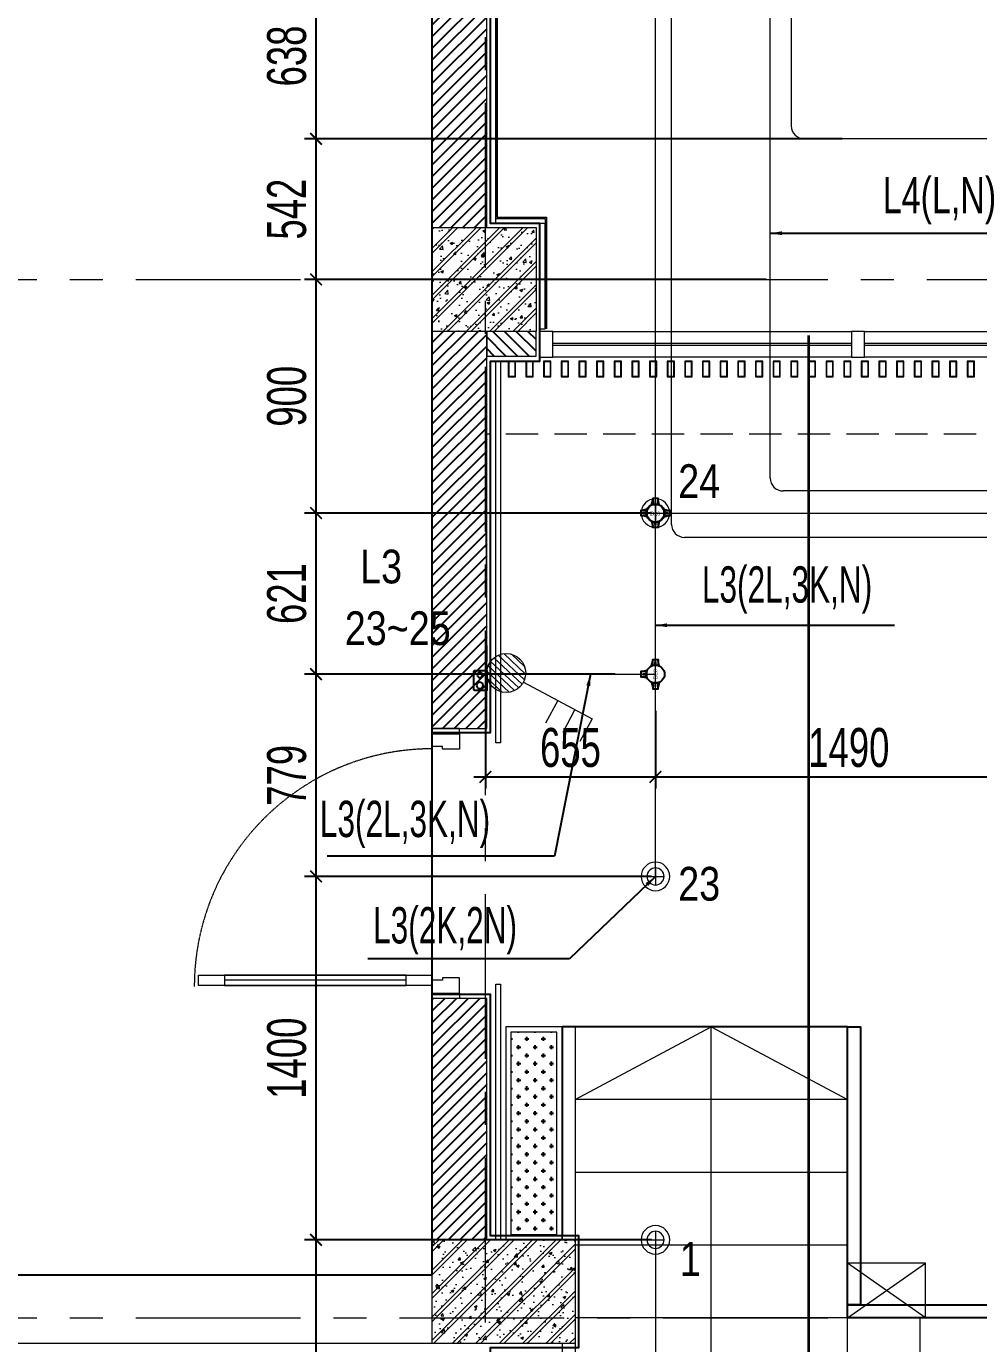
# Model space of a CAD drawing. Header units: millimetres. Extents: x -343543 to 400519, y -115663 to 104219.
# Drawn here: x -83835 to -80166, y -44100 to -39025 of the extents above; entities that cross this region are included whole.
import ezdxf
from ezdxf.xclip import XClip

# ---------------------------------------------------------------- set-up
doc = ezdxf.new("R2010")
doc.units = ezdxf.units.MM
doc.header["$XCLIPFRAME"] = 0
for name, pattern in [("$0$02'TUONG Xay$0$HIDDEN", [0.375, 0.25, -0.125]), ('HIDDEN2', [0.1875, 0.125, -0.0625]), ('XREF MAT BANG TUONG XAY$0$01.Xref _MB T2-Mai$0$$0$HIDDEN', [9.525, 6.35, -3.175]), ('XREF MAT BANG TUONG XAY$0$CENTER', [50.8, 31.75, -6.35, 6.35, -6.35])]:
    doc.linetypes.add(name, pattern=pattern)
doc.layers.get('0').update_dxf_attribs({"color": 231, "lineweight": 0})
doc.layers.get('DefPoints').update_dxf_attribs({"color": 191})
for name, color, linetype in [('0-----E-Lighting', 2, 'Continuous'), ('Gen Điện', 6, 'Continuous'), ('INNO-GIOTHAI', 20, 'Continuous'), ('XREF MAT BANG TUONG XAY$0$A-FNSH', 8, 'Continuous'), ('XREF MAT BANG TUONG XAY$0$A-FURN', 8, 'Continuous'), ('XREF MAT BANG TUONG XAY$0$A-PATT', 8, 'Continuous'), ('đế âm', 1, 'Continuous'), ('ống ghen', 6, 'Continuous')]:
    doc.layers.add(name, color=color, linetype=linetype)
for name, color, linetype, lineweight in [('03. Xref_KyHieuChieuSang$0$1-INNO-E-Lighting', 3, 'Continuous', 5), ('A-PATT', 252, 'Continuous', 9), ('A-SYMBOLS', 10, 'Continuous', 13), ('fix lighting', 2, 'Continuous', 5), ('ICC-Text', 3, 'Continuous', 25), ('SME-E-COND-LTG', 51, 'Continuous', 18), ('SME-E-LTG-DIM', 55, 'Continuous', 18), ('SME-E-LTG-NOTE', 54, 'Continuous', 18), ('TEXT DIEN', 3, 'Continuous', 18), ('XREF MAT BANG TUONG XAY$0$$0$A-FINE', 8, 'Continuous', 25), ('XREF MAT BANG TUONG XAY$0$01.Xref _MB T1$0$A-WALL-INT', 8, 'Continuous', 9), ('XREF MAT BANG TUONG XAY$0$01.Xref _MB T2-Mai$0$$0$A-DOOR', 8, 'Continuous', 9), ('XREF MAT BANG TUONG XAY$0$01.Xref _MB T2-Mai$0$$0$A-FNSH', 8, 'Continuous', 9), ('XREF MAT BANG TUONG XAY$0$01.Xref _MB T2-Mai$0$$0$A-HIDD-LO', 8, 'XREF MAT BANG TUONG XAY$0$01.Xref _MB T2-Mai$0$$0$HIDDEN', 9), ('XREF MAT BANG TUONG XAY$0$01.Xref _MB T2-Mai$0$A-FURN', 8, 'Continuous', 5), ('XREF MAT BANG TUONG XAY$0$01.Xref _MB T2-Mai$0$A-PATT', 8, 'Continuous', 9), ('XREF MAT BANG TUONG XAY$0$01.Xref _MB T2-Mai$0$A-SYMBOLS', 8, 'Continuous', 13), ('XREF MAT BANG TUONG XAY$0$A-FINE', 8, 'Continuous', 25), ('XREF MAT BANG TUONG XAY$0$A-GRID', 8, 'XREF MAT BANG TUONG XAY$0$CENTER', 15), ('XREF MAT BANG TUONG XAY$0$A-WALL-INT', 8, 'Continuous', 9), ('XREF MAT BANG TUONG XAY$0$xref_IKIGAI_Cot$0$A-FNSH', 8, 'Continuous', 9), ('XREF MAT BANG TUONG XAY$0$xref_IKIGAI_Cot$0$A-PATT', 8, 'Continuous', 5)]:
    doc.layers.add(name, color=color, linetype=linetype, lineweight=lineweight)
doc.styles.add('Arial', font='arial.ttf', dxfattribs={"width": 0.8})
doc.styles.add('ROMANS1', font='vntimeh.shx', dxfattribs={"width": 0.8, "bigfont": 'bigfont.shx'})
doc.styles.add('SM-DIMTEXT', font='SME.shx', dxfattribs={"width": 0.7})
doc.styles.add('SME-TEXT', font='sme.shx', dxfattribs={"width": 0.7})
doc.dimstyles.new('SDIM-75', dxfattribs={"dimscale": 75, "dimtxt": 2, "dimasz": 0.6, "dimexe": 0.6, "dimexo": 0.2, "dimgap": 0.5, "dimtad": 1, "dimdec": 0, "dimzin": 12, "dimtxsty": 'SM-DIMTEXT', "dimblk": 'ARCHTICK', "dimcen": 0.12, "dimdle": 0.6, "dimclrd": 7, "dimclre": 8, "dimadec": 0, "dimazin": 3, "dimtfac": 2, "dimtdec": 0, "dimtix": 1, "dimtmove": 1, "dimatfit": 3, "dimfxl": 1, "dimtzin": 0, "dimarcsym": 1})

# ---------------------------------------------------------------- blocks, each defined once
blk = doc.blocks.new('XREF MAT BANG TUONG XAY$0$xref_IKIGAI_Cot')
at = {"layer": 'XREF MAT BANG TUONG XAY$0$xref_IKIGAI_Cot$0$A-PATT'}
h = blk.add_hatch(dxfattribs=at)
h.set_pattern_fill('BT-01', color=8, scale=15, pattern_type=2)
h.set_pattern_definition([(50, (180, 180), (107.58903, -9.41282), [11.25, -123.75]), (355, (180, 180), (-20.8127, 112.82882), [9, -99]), (100.4514, (188.97, 179.22), (86.7764, 103.41593), [9.56103, -105.17132]), (46.1842, (180, 210), (160.08616, -24.82785), [16.875, -185.625]), (96.6356, (193.34, 207.93), (140.1994, 146.1177), [14.34154, -157.75695]), (351.1842, (180, 210), (140.1993, 146.1178), [13.5, -148.5]), (21, (195, 202.5), (89.53606, -60.39283), [11.25, -123.75]), (326, (195, 202.5), (36.4973, 108.7725), [9, -99]), (71.4514, (202.46, 197.47), (126.0334, 48.37957), [9.56103, -105.17132]), (37.5, (180, 180), (1.82398, 49.934078), [0, -97.8, 0, -100.5, 0, -99.375]), (7.5, (180, 180), (39.46043, 59.16176), [0, -57.3, 0, -95.55, 0, -37.875]), (327.5, (146.55, 180), (80.073365, -3.38323), [0, -37.5, 0, -117, 0, -155.25]), (317.5, (131.55, 180), (87.47793, 15.01575), [0, -48.75, 0, -77.7, 0, -110.25]), (45, (180, 180), (-45.07806, 45.07806), []), (45, (180, 198.375), (-45.07806, 45.07806), [])])
h.paths.add_polyline_path([(8395, -39800), (8795, -39800), (8795, -40200), (8395, -40200)])
h = blk.add_hatch(dxfattribs=at)
h.set_pattern_fill('BT-01', color=8, scale=15, pattern_type=2)
h.set_pattern_definition([(50, (330, 180), (107.58903, -9.41282), [11.25, -123.75]), (355, (330, 180), (-20.8127, 112.82882), [9, -99]), (100.4514, (338.97, 179.22), (86.7764, 103.41593), [9.56103, -105.17132]), (46.1842, (330, 210), (160.08616, -24.82785), [16.875, -185.625]), (96.6356, (343.34, 207.93), (140.1994, 146.1177), [14.34154, -157.75695]), (351.1842, (330, 210), (140.1993, 146.1178), [13.5, -148.5]), (21, (345, 202.5), (89.53606, -60.39283), [11.25, -123.75]), (326, (345, 202.5), (36.4973, 108.7725), [9, -99]), (71.4514, (352.46, 197.47), (126.0334, 48.37957), [9.56103, -105.17132]), (37.5, (330, 180), (1.823978, 49.934078), [0, -97.8, 0, -100.5, 0, -99.375]), (7.5, (330, 180), (39.46043, 59.161757), [0, -57.3, 0, -95.55, 0, -37.875]), (327.5, (296.55, 180), (80.073365, -3.38323), [0, -37.5, 0, -117, 0, -155.25]), (317.5, (281.55, 180), (87.47793, 15.01575), [0, -48.75, 0, -77.7, 0, -110.25]), (45, (330, 180), (-45.07806, 45.07806), []), (45, (330, 198.375), (-45.07806, 45.07806), [])])
h.paths.add_polyline_path([(8395, -43700), (8945, -43700), (8945, -44100), (8395, -44100)])
at = {"layer": 'XREF MAT BANG TUONG XAY$0$A-GRID', "color": 8, "ltscale": 20}
for points in [[(8600, -54179.1), (8600, -27075.6)], [(-2907.5, -40000), (42750, -40000)], [(-2907.5, -44000), (42750, -44000)]]:
    blk.add_lwpolyline(points, dxfattribs=at)
at = {"layer": 'XREF MAT BANG TUONG XAY$0$xref_IKIGAI_Cot$0$A-FNSH', "color": 8}
for p, q in [((9995, -44000), (10295, -43790)), ((10295, -44000), (9995, -43790))]:
    blk.add_line(p, q, dxfattribs=at)
for points in [[(8395, -39800), (8795, -39800), (8795, -40200), (8395, -40200)], [(9995, -44000), (10295, -44000), (10295, -43790), (9995, -43790)]]:
    blk.add_lwpolyline(points, close=True, dxfattribs=at)
at = {"layer": 'XREF MAT BANG TUONG XAY$0$xref_IKIGAI_Cot$0$A-FNSH', "color": 8, "elevation": 0}
blk.add_lwpolyline([(8395, -43700), (8945, -43700), (8945, -44100), (8395, -44100)], close=True, dxfattribs=at)
blk = doc.blocks.new('*U159')
at = {"color": 8}
blk.add_line((-70, -100), (-70, -800), dxfattribs=at)
for points in [[(-1020, 105), (-960, 105), (-960, 40), (-970, 40), (-970, 0), (-1020, 0)], [(-20, 105), (-80, 105), (-80, 40), (-70, 40), (-70, 0), (-20, 0)], [(-50, 0), (-50, -900), (-90, -900), (-90, 0)], [(-50, -100), (-90, -100), (-90, -800), (-50, -800)]]:
    blk.add_lwpolyline(points, close=True, dxfattribs=at)
at = {"layer": 'XREF MAT BANG TUONG XAY$0$01.Xref _MB T2-Mai$0$$0$A-FNSH', "color": 8}
for points in [[(-1020, 105), (-1040, 105), (-1040, 0), (-1020, 0)], [(-20, 105), (0, 105), (0, 0), (-20, 0)]]:
    blk.add_lwpolyline(points, close=True, dxfattribs=at)
at = {"layer": 'XREF MAT BANG TUONG XAY$0$01.Xref _MB T2-Mai$0$$0$A-HIDD-LO', "color": 8, "ltscale": 0.3}
blk.add_arc((-45, 0), 916.7, 180, 270, dxfattribs=at)
blk = doc.blocks.new('XREF MAT BANG TUONG XAY$0$01.Xref _MB T2-Mai$0$thang bo T2')
at = {"layer": 'XREF MAT BANG TUONG XAY$0$01.Xref _MB T2-Mai$0$A-PATT'}
h = blk.add_hatch(color=8, dxfattribs=at)
h.dxf.hatch_style = 1
edge = h.paths.add_edge_path()
edge.add_arc((5250, -400), 50, 0, 360)
at = {"layer": 'XREF MAT BANG TUONG XAY$0$01.Xref _MB T2-Mai$0$A-FURN', "color": 8}
for p, q in [((1050, 1220), (-50, 1220)), ((-50, 1220), (-50, 400)), ((0, 1220), (0, -950)), ((1050, 1220), (1050, 100)), ((1050, 940), (0, 940)), ((1050, 660), (0, 660)), ((1050, 380), (0, 380)), ((1050, 100), (0, 100)), ((-50, 0), (-50, -950))]:
    blk.add_line(p, q, dxfattribs=at)
at = {"layer": 'XREF MAT BANG TUONG XAY$0$01.Xref _MB T2-Mai$0$A-FURN', "color": 8, "elevation": 0}
for points in [[(1050, -900), (1050, 100)], [(5250, -900), (5250, 100), (1050, 100)], [(1330, -900), (1330, 100)], [(1610, -900), (1610, 100)], [(1890, -900), (1890, 100)], [(2170, -900), (2170, 100)], [(3010, -900), (3010, 100)], [(3290, -900), (3290, 100)], [(3570, -900), (3570, 100)], [(3850, -900), (3850, 100)], [(4130, -900), (4130, 100)], [(4410, -900), (4410, 100)], [(4690, -900), (4690, 100)], [(4970, -900), (4970, 100)], [(-190, -950), (5475.3, -950), (5475.3, -900), (0, -900)]]:
    blk.add_lwpolyline(points, dxfattribs=at)
at = {"layer": 'XREF MAT BANG TUONG XAY$0$01.Xref _MB T2-Mai$0$A-PATT', "color": 8, "ltscale": 500}
blk.add_circle((5250, -400), 50, dxfattribs=at)
at = {"layer": 'XREF MAT BANG TUONG XAY$0$01.Xref _MB T2-Mai$0$A-SYMBOLS', "color": 8, "ltscale": 500, "elevation": 0}
for points in [[(0, 940), (525, 1220), (1050, 940)], [(5250, -400), (525, -400), (525, 1220)]]:
    blk.add_lwpolyline(points, dxfattribs=at)
blk = doc.blocks.new('XREF MAT BANG TUONG XAY$0$nnnbvnfg')
at = {"layer": 'XREF MAT BANG TUONG XAY$0$01.Xref _MB T1$0$A-WALL-INT', "color": 8}
for points in [[(-14, -30), (14, -30), (14, 30), (-14, 30)], [(-12, -28), (12, -28), (12, 28), (-12, 28)]]:
    blk.add_lwpolyline(points, close=True, dxfattribs=at)
blk = doc.blocks.new('XREF MAT BANG TUONG XAY$0$nnrgnbnnrg')
at = {"layer": 'XREF MAT BANG TUONG XAY$0$01.Xref _MB T2-Mai$0$$0$A-DOOR', "color": 8}
for points in [[(-780.6, -162.7), (-214.9, 403), (-207.8, 395.9), (-773.5, -169.7)], [(808.9, -162.7), (243.2, 403), (236.2, 395.9), (801.9, -169.7)], [(-5635.8, -190), (-5585.8, -190), (-5585.8, -90), (-5635.8, -90)], [(-5585.8, -90), (-4435.8, -90), (-4435.8, -190), (-5585.8, -190)], [(-4435.8, -190), (-4385.8, -190), (-4385.8, -90), (-4435.8, -90)], [(-4385.8, -90), (-3235.8, -90), (-3235.8, -190), (-4385.8, -190)], [(-3235.8, -190), (-3185.8, -190), (-3185.8, -90), (-3235.8, -90)], [(-3185.8, -90), (-2035.8, -90), (-2035.8, -190), (-3185.8, -190)], [(-2035.8, -190), (-1985.8, -190), (-1985.8, -90), (-2035.8, -90)], [(-1985.8, -90), (-835.8, -90), (-835.8, -190), (-1985.8, -190)], [(-835.8, -190), (-785.8, -190), (-785.8, -90), (-835.8, -90)], [(814.2, -190), (864.2, -190), (864.2, -90), (814.2, -90)], [(864.2, -90), (1584.2, -90), (1584.2, -190), (864.2, -190)], [(1584.2, -190), (1634.2, -190), (1634.2, -90), (1584.2, -90)], [(-5585.8, -135), (-4435.8, -135), (-4435.8, -145), (-5585.8, -145)], [(-4385.8, -135), (-3235.8, -135), (-3235.8, -145), (-4385.8, -145)], [(-3185.8, -135), (-2035.8, -135), (-2035.8, -145), (-3185.8, -145)], [(-1985.8, -135), (-835.8, -135), (-835.8, -145), (-1985.8, -145)], [(-780.6, -127.3), (-214.9, -693), (-207.8, -685.9), (-773.5, -120.3)], [(808.9, -127.3), (243.2, -693), (236.2, -685.9), (801.9, -120.3)], [(864.2, -135), (1584.2, -135), (1584.2, -145), (864.2, -145)]]:
    blk.add_lwpolyline(points, close=True, dxfattribs=at)
at = {"layer": 'XREF MAT BANG TUONG XAY$0$A-FURN', "color": 8}
for points in [[(-775.8, -120), (-635.3, -120), (-635.3, -170), (-775.8, -170)], [(804.2, -120), (663.6, -120), (663.6, -170), (804.2, -170)]]:
    blk.add_lwpolyline(points, close=True, dxfattribs=at)
blk.add_circle((-755.8, -145), 10, dxfattribs=at)
for centre, start, end in [((-785.8, -150), 0.3581, 44.092), ((814.2, -150), 135.908, 179.6419), ((-785.8, -140), 315.908, 359.6419), ((814.2, -140), 180.3581, 224.092)]:
    blk.add_arc(centre, 800, start, end, dxfattribs=at)
blk = doc.blocks.new('XREF MAT BANG TUONG XAY$0$nnnngf')
at = {"layer": 'XREF MAT BANG TUONG XAY$0$01.Xref _MB T1$0$A-WALL-INT', "color": 8}
for points in [[(-72.5, 1420), (-90.5, 1420), (-90.5, -50), (-72.5, -50)], [(-72.5, -980), (-90.5, -980), (-90.5, -1965), (-72.5, -1965)]]:
    blk.add_lwpolyline(points, close=True, dxfattribs=at)
blk = doc.blocks.new('*U251')
at = {"layer": 'XREF MAT BANG TUONG XAY$0$A-PATT'}
h = blk.add_hatch(dxfattribs=at)
h.set_pattern_fill('ANSI31', color=8, scale=10)
h.set_pattern_definition([(45, (36976.79, -11293.564), (-22.45064, 22.45064), [])])
h.paths.add_polyline_path([(-38.7, 47.5), (1491.3, 47.5), (1491.3, -162.5), (-38.7, -162.5)])
at = {"layer": 'XREF MAT BANG TUONG XAY$0$A-WALL-INT', "color": 8}
blk.add_lwpolyline([(-38.7, 47.5), (1491.3, 47.5), (1491.3, -162.5), (-38.7, -162.5)], close=True, dxfattribs=at)
blk = doc.blocks.new('*U252')
at = {"layer": 'XREF MAT BANG TUONG XAY$0$A-PATT'}
h = blk.add_hatch(dxfattribs=at)
h.set_pattern_fill('ANSI31', color=8, scale=10)
h.set_pattern_definition([(45, (39546.79, -11293.564), (-22.45064, 22.45064), [])])
h.paths.add_polyline_path([(-38.7, 47.5), (4061.3, 47.5), (4061.3, -162.5), (-38.7, -162.5)])
at = {"layer": 'XREF MAT BANG TUONG XAY$0$A-WALL-INT', "color": 8}
blk.add_lwpolyline([(-38.7, 47.5), (4061.3, 47.5), (4061.3, -162.5), (-38.7, -162.5)], close=True, dxfattribs=at)
blk = doc.blocks.new('*U256')
at = {"layer": 'XREF MAT BANG TUONG XAY$0$A-PATT'}
h = blk.add_hatch(dxfattribs=at)
h.set_pattern_fill('ANSI31', color=8, scale=10)
h.set_pattern_definition([(45, (36376.79, -11293.564), (-22.45064, 22.45064), [])])
h.paths.add_polyline_path([(-38.7, 47.5), (891.3, 47.5), (891.3, -162.5), (-38.7, -162.5)])
at = {"layer": 'XREF MAT BANG TUONG XAY$0$A-WALL-INT', "color": 8}
blk.add_lwpolyline([(-38.7, 47.5), (891.3, 47.5), (891.3, -162.5), (-38.7, -162.5)], close=True, dxfattribs=at)
blk = doc.blocks.new('*U260')
at = {"layer": 'XREF MAT BANG TUONG XAY$0$A-PATT'}
h = blk.add_hatch(dxfattribs=at)
h.set_pattern_fill('ANSI31', color=8, scale=10)
h.set_pattern_definition([(45, (35636.77, -11178.564), (-22.45064, 22.45064), [])])
h.paths.add_polyline_path([(-38.7, 47.5), (151.3, 47.5), (151.3, -47.5), (-38.7, -47.5)])
at = {"layer": 'XREF MAT BANG TUONG XAY$0$A-WALL-INT', "color": 8}
blk.add_lwpolyline([(-38.7, 47.5), (151.3, 47.5), (151.3, -47.5), (-38.7, -47.5)], close=True, dxfattribs=at)
blk = doc.blocks.new('XREF MAT BANG TUONG XAY$0$NNNN')
at = {"layer": 'XREF MAT BANG TUONG XAY$0$A-FURN', "color": 8, "xscale": -1}
for name, p, rotation in [('*U252', (162.5, 7596.4), 270), ('*U251', (162.5, 5666.4), 270), ('*U260', (248.7, 7110.2), 180), ('*U256', (162.5, 3696.4), 270)]:
    blk.add_blockref(name, p, dxfattribs=dict(at, rotation=rotation))
blk = doc.blocks.new('XREF MAT BANG NOI THAT')
at = {"color": 8}
for points in [[(8730, -30825), (8730, -30935), (8640, -30935), (8640, -35265), (8830, -35265), (8830, -35735), (8640, -35735), (8640, -39765), (8830, -39765), (8830, -40190)], [(8735, -30825), (8735, -30940), (8645, -30940), (8645, -35260), (8835, -35260), (8835, -35740), (8645, -35740), (8645, -39760), (8835, -39760), (8835, -40190)]]:
    blk.add_lwpolyline(points, dxfattribs=at)
for points in [[(8620, -39785), (8640, -39785), (8640, -35715), (8620, -35715)], [(8830, -39765), (8830, -39785), (8640, -39785), (8640, -39765)], [(8830, -39785), (8810, -39785), (8810, -40190), (8830, -40190)]]:
    blk.add_lwpolyline(points, close=True, dxfattribs=at)
blk = doc.blocks.new('01.Xref _MB T1')
at = {"layer": 'XREF MAT BANG TUONG XAY$0$A-FURN'}
h = blk.add_hatch(dxfattribs=at)
h.set_pattern_fill('CROSS', color=8, scale=5)
h.paths.add_polyline_path([(8874.99072, -42900.00002), (8698.00916, -42900.00007), (8698.00916, -43680.00012), (8874.99072, -43680.00007)])
at = {"color": 8}
blk.add_line((8395.008, -42770.00015), (8395.00915, -41730.00014), dxfattribs=at)
at = {"layer": 'XREF MAT BANG TUONG XAY$0$$0$A-FINE', "color": 8, "elevation": 0}
blk.add_lwpolyline([(16055.98893, -43990.36564), (9994.98882, -44000.00001), (9994.98844, -42880.00008), (8894.99041, -42880.00008), (8894.98882, -43685.00003)], dxfattribs=at)
at = {"layer": 'XREF MAT BANG TUONG XAY$0$01.Xref _MB T2-Mai$0$$0$A-FNSH', "color": 8}
for points in [[(8395.01585, -44099.99766), (2899.99687, -44099.99753), (2899.98902, -33499.9962), (8509.98829, -33499.9962)], [(8395.01585, -43834.99766), (3164.99687, -43834.99753), (3164.98902, -33764.9962), (8509.98829, -33764.9962)]]:
    blk.add_lwpolyline(points, dxfattribs=at)
at = {"layer": 'XREF MAT BANG TUONG XAY$0$01.Xref _MB T2-Mai$0$A-FURN', "color": 8, "elevation": 0}
for points in [[(8894.99072, -42880.00001), (8678.00916, -42880.00008), (8678.00916, -43700.00013), (8894.99072, -43700.00007)], [(8874.99072, -42900.00002), (8698.00916, -42900.00007), (8698.00916, -43680.00012), (8874.99072, -43680.00007)]]:
    blk.add_lwpolyline(points, close=True, dxfattribs=at)
at = {"layer": 'XREF MAT BANG TUONG XAY$0$A-FINE', "color": 8}
blk.add_lwpolyline([(3164.99687, -43834.99753), (8395.00077, -43834.99753), (8395.00077, -33764.9962), (3164.99687, -33764.9962)], close=True, dxfattribs=at)
at = {"layer": 'XREF MAT BANG TUONG XAY$0$A-FNSH', "color": 8}
for points in [[(8395.00914, -41745.00014), (8620.00915, -41745.00039), (8620.00915, -40315.00001), (8809.99074, -40315.00001), (8809.99074, -39785.00001), (8620.00076, -39785.00004), (8620.00004, -35715.00001), (8809.99073, -35715.00001), (8809.99073, -35285.00001), (8620.0008, -35285.00001), (8620.01163, -30914.99949), (8709.98849, -30914.99918), (8709.99799, -30824.99967), (14498.31369, -30824.99964), (14498.30396, -30504.99947)], [(8395.0111, -48714.99992), (8620.00839, -48714.9998), (8620.00839, -44115.00001), (8959.99073, -44115.00001), (8959.99073, -43685.00001), (8620.00915, -43685.00012), (8620.00915, -42755.00014), (8395.00799, -42755.00028)]]:
    blk.add_lwpolyline(points, dxfattribs=at)
at = {"layer": 'XREF MAT BANG TUONG XAY$0$A-FURN', "color": 8}
blk.add_lwpolyline([(10044.99073, -43950.00055), (9994.99073, -43950.00055), (9994.99073, -42880.00008), (10044.99073, -42880.00008)], close=True, dxfattribs=at)
at = {"layer": 'XREF MAT BANG TUONG XAY$0$A-FURN', "color": 8, "elevation": 0}
blk.add_lwpolyline([(16064.9994, -44000.00055), (9994.99073, -44000.00055), (9994.99073, -43950.00055), (16055.9994, -43950.00055), (16055.9994, -44000.00055)], dxfattribs=at)
at = {"color": 8}
ref = blk.add_blockref('XREF MAT BANG TUONG XAY$0$xref_IKIGAI_Cot', (-0.00927, -0.00001), dxfattribs=at)
XClip(ref).set_block_clipping_path([(-5181.1494167775, -58156.1251844964), (44638.3275875031, -24933.2650512661)])
at = {"layer": 'XREF MAT BANG TUONG XAY$0$01.Xref _MB T2-Mai$0$$0$A-DOOR', "color": 8, "extrusion": (1.42352e-14, -2.81943e-13, -1), "xscale": -1, "zscale": -1, "rotation": 89.99996233315277}
blk.add_blockref('*U159', (-8395.008, -42770.00015, 0), dxfattribs=at)
at = {"layer": 'XREF MAT BANG TUONG XAY$0$A-FURN', "color": 8}
for name, p in [('XREF MAT BANG TUONG XAY$0$NNNN', (8395.00793, -47357.72853)), ('XREF MAT BANG TUONG XAY$0$nnrgnbnnrg', (14445.81833, -40110.00001)), ('XREF MAT BANG TUONG XAY$0$nnnbvnfg', (8702.00915, -40345.00001)), ('XREF MAT BANG TUONG XAY$0$nnnbvnfg', (8770.00915, -40345.00001)), ('XREF MAT BANG TUONG XAY$0$nnnbvnfg', (8838.00915, -40345.00001)), ('XREF MAT BANG TUONG XAY$0$nnnbvnfg', (8906.00915, -40345.00001)), ('XREF MAT BANG TUONG XAY$0$nnnbvnfg', (8974.00915, -40345.00001)), ('XREF MAT BANG TUONG XAY$0$nnnbvnfg', (9042.00915, -40345.00001)), ('XREF MAT BANG TUONG XAY$0$nnnbvnfg', (9110.00915, -40345.00001)), ('XREF MAT BANG TUONG XAY$0$nnnbvnfg', (9178.00915, -40345.00001)), ('XREF MAT BANG TUONG XAY$0$nnnbvnfg', (9246.00915, -40345.00001)), ('XREF MAT BANG TUONG XAY$0$nnnbvnfg', (9314.00915, -40345.00001)), ('XREF MAT BANG TUONG XAY$0$nnnbvnfg', (9382.00915, -40345.00001)), ('XREF MAT BANG TUONG XAY$0$nnnbvnfg', (9450.00915, -40345.00001)), ('XREF MAT BANG TUONG XAY$0$nnnbvnfg', (9518.00915, -40345.00001)), ('XREF MAT BANG TUONG XAY$0$nnnbvnfg', (9586.00915, -40345.00001)), ('XREF MAT BANG TUONG XAY$0$nnnbvnfg', (9654.00915, -40345.00001)), ('XREF MAT BANG TUONG XAY$0$nnnbvnfg', (9722.00915, -40345.00001)), ('XREF MAT BANG TUONG XAY$0$nnnbvnfg', (9790.00915, -40345.00001)), ('XREF MAT BANG TUONG XAY$0$nnnbvnfg', (9858.00915, -40345.00001)), ('XREF MAT BANG TUONG XAY$0$nnnbvnfg', (9926.00915, -40345.00001)), ('XREF MAT BANG TUONG XAY$0$nnnbvnfg', (9994.00915, -40345.00001)), ('XREF MAT BANG TUONG XAY$0$nnnbvnfg', (10062.00915, -40345.00001)), ('XREF MAT BANG TUONG XAY$0$nnnbvnfg', (10130.00915, -40345.00001)), ('XREF MAT BANG TUONG XAY$0$nnnbvnfg', (10198.00915, -40345.00001)), ('XREF MAT BANG TUONG XAY$0$nnnbvnfg', (10266.00915, -40345.00001)), ('XREF MAT BANG TUONG XAY$0$nnnbvnfg', (10334.00915, -40345.00001)), ('XREF MAT BANG TUONG XAY$0$nnnbvnfg', (10402.00915, -40345.00001)), ('XREF MAT BANG TUONG XAY$0$nnnbvnfg', (10470.00915, -40345.00001)), ('XREF MAT BANG TUONG XAY$0$01.Xref _MB T2-Mai$0$thang bo T2', (8944.99073, -44100))]:
    blk.add_blockref(name, p, dxfattribs=at)
at = {"layer": 'XREF MAT BANG TUONG XAY$0$A-FURN', "color": 8, "xscale": -1}
blk.add_blockref('XREF MAT BANG TUONG XAY$0$nnnngf', (8567.50916, -41735.00043), dxfattribs=at)
blk.add_blockref('XREF MAT BANG TUONG XAY$0$nnnngf', (8567.50916, -41735.00043), dxfattribs=at)
at = {"layer": 'A-PATT', "color": 8}
blk.add_blockref('XREF MAT BANG NOI THAT', (0, 0), dxfattribs=at)
blk = doc.blocks.new('A$C1bd1283e')
at = {"color": 0, "linetype": 'ByBlock'}
for p, q in [((-11.7, -11.7), (11.7, 11.7)), ((-11.7, 11.7), (11.7, -11.7))]:
    blk.add_line(p, q, dxfattribs=at)
for radius, start, end in [(27.5, 315, 135), (27.5, 135, 315), (16.5, 135, 315), (16.5, 315, 135)]:
    blk.add_arc((0, 0), radius, start, end, dxfattribs=at)
blk = doc.blocks.new('A$C0707c3b3')
at = {"layer": 'fix lighting', "linetype": "$0$02'TUONG Xay$0$HIDDEN", "ltscale": 500, "const_width": 10}
blk.add_lwpolyline([(-21610, -9465), (-21610, -19235)], dxfattribs=at)
at = {"layer": 'fix lighting', "xscale": 2, "yscale": 2, "zscale": 2, "rotation": 315}
for p in [(-22200, -10150), (-22200, -11550), (-22200, -12950)]:
    blk.add_blockref('A$C1bd1283e', p, dxfattribs=at)
blk = doc.blocks.new('*X84')
at = {"color": 0}
for p, q in [((10925.4, 54067.7), (11007.3, 54149.6)), ((10928.4, 54097.2), (10977.8, 54146.6)), ((10930.6, 54046.5), (11028.5, 54144.4)), ((10940.3, 54029.6), (11045.4, 54134.7)), ((10953.4, 54016.2), (11058.8, 54121.6)), ((10970, 54006.3), (11068.7, 54105)), ((10990.8, 54000.6), (11074.4, 54084.2)), ((11019.3, 54002.5), (11072.5, 54055.7))]:
    blk.add_line(p, q, dxfattribs=at)
blk = doc.blocks.new('*U89')
at = {"layer": '03. Xref_KyHieuChieuSang$0$1-INNO-E-Lighting', "color": 2}
for p, q in [((36, 62.4), (180, 311.8)), ((180, 311.8), (263.1, 263.8)), ((144, 249.4), (227.1, 201.4)), ((108, 187.1), (191.1, 139.1))]:
    blk.add_line(p, q, dxfattribs=at)
blk.add_circle((0, 0), 72, dxfattribs=at)
at = {"layer": '03. Xref_KyHieuChieuSang$0$1-INNO-E-Lighting', "color": 2, "xscale": 0.9600000000064028, "yscale": 0.9600000000064028, "zscale": 0.9600000000064028}
blk.add_blockref('*X84', (-10560, -51912), dxfattribs=at)
blk = doc.blocks.new('đế âm 78')
at = {"layer": 'Gen Điện', "ltscale": 30}
blk.add_lwpolyline([(5501258.1, -3862344.9), (5501258.1, -3862422.9), (5501303.1, -3862422.9, 0.414214), (5501308.1, -3862417.9), (5501308.1, -3862349.9, 0.414214), (5501303.1, -3862344.9), (5501258.1, -3862344.9)], format="xyb", dxfattribs=at)
blk.add_lwpolyline([(5501261.1, -3862344.9), (5501261.1, -3862422.9)], dxfattribs=at)
for centre, radius in [((5501284.6, -3862402.9), 12.5), ((5501284.6, -3862362.9), 10)]:
    blk.add_circle(centre, radius, dxfattribs=at)
blk = doc.blocks.new('c4-d20')
at = {"layer": 'ống ghen', "ltscale": 30}
for points in [[(5338959.8, -3869205.4), (5338964.6, -3869187.1)], [(5338989.3, -3869205.4), (5338984.6, -3869187.1)], [(5338942.8, -3869222.4), (5338924.6, -3869227.1)], [(5338942.8, -3869251.9), (5338924.6, -3869247.1)], [(5339006.3, -3869222.4), (5339024.6, -3869227.1)], [(5339006.3, -3869251.9), (5339024.6, -3869247.1)], [(5338959.8, -3869268.9), (5338964.6, -3869287.1)], [(5338989.3, -3869268.9), (5338984.6, -3869287.1)]]:
    blk.add_lwpolyline(points, dxfattribs=at)
for points in [[(5338984.6, -3869203.6), (5338984.6, -3869181.1), (5338964.6, -3869181.1), (5338964.6, -3869203.6)], [(5338975.1, -3869202.1), (5338975.1, -3869190.1), (5338974, -3869190.1), (5338974, -3869202.1)], [(5338941, -3869227.1), (5338918.6, -3869227.1), (5338918.6, -3869247.1), (5338941, -3869247.1)], [(5338939.6, -3869236.6), (5338927.5, -3869236.6), (5338927.5, -3869237.7), (5338939.6, -3869237.7)], [(5339008.1, -3869227.1), (5339030.6, -3869227.1), (5339030.6, -3869247.1), (5339008.1, -3869247.1)], [(5339009.6, -3869236.6), (5339021.6, -3869236.6), (5339021.6, -3869237.7), (5339009.6, -3869237.7)], [(5338984.6, -3869270.7), (5338984.6, -3869293.1), (5338964.6, -3869293.1), (5338964.6, -3869270.7)], [(5338975.1, -3869272.1), (5338975.1, -3869284.2), (5338974, -3869284.2), (5338974, -3869272.1)]]:
    blk.add_lwpolyline(points, close=True, dxfattribs=at)
blk.add_circle((5338974.6, -3869237.1), 35, dxfattribs=at)
at = {"layer": 'TEXT DIEN', "ltscale": 30, "style": 'ROMANS1'}
blk.add_text('D20', height=15, dxfattribs=at).set_placement((5338953.4, -3869246.8))
blk = doc.blocks.new('c3-20')
at = {"layer": 'ống ghen', "ltscale": 30}
for points in [[(5338941, -3869094), (5338918.6, -3869094), (5338918.6, -3869114), (5338941, -3869114)], [(5338984.6, -3869070.5), (5338984.6, -3869048), (5338964.6, -3869048), (5338964.6, -3869070.5)], [(5338975.1, -3869069), (5338975.1, -3869057), (5338974, -3869057), (5338974, -3869069)], [(5339008.1, -3869094), (5339030.6, -3869094), (5339030.6, -3869114), (5339008.1, -3869114)], [(5338939.6, -3869103.5), (5338927.5, -3869103.5), (5338927.5, -3869104.6), (5338939.6, -3869104.6)], [(5339009.6, -3869103.5), (5339021.6, -3869103.5), (5339021.6, -3869104.6), (5339009.6, -3869104.6)]]:
    blk.add_lwpolyline(points, close=True, dxfattribs=at)
for points in [[(5338942.8, -3869089.3), (5338924.6, -3869094)], [(5338959.8, -3869072.3), (5338964.6, -3869054)], [(5338989.3, -3869072.3), (5338984.6, -3869054)], [(5339006.3, -3869089.3), (5339024.6, -3869094)], [(5338942.8, -3869118.8), (5338924.6, -3869114)], [(5339006.3, -3869118.8), (5339024.6, -3869114)]]:
    blk.add_lwpolyline(points, dxfattribs=at)
blk.add_circle((5338974.6, -3869104), 35, dxfattribs=at)
at = {"layer": 'TEXT DIEN', "ltscale": 30, "style": 'ROMANS1'}
blk.add_text('D20', height=15, dxfattribs=at).set_placement((5338954.5, -3869111.3))
blk = doc.blocks.new('_ArchTick')
at = {"color": 0, "linetype": 'ByBlock', "const_width": 0.15}
blk.add_lwpolyline([(-0.5, -0.5), (0.5, 0.5)], dxfattribs=at)
blk = doc.blocks.new('*D1646')
at = {"layer": 'DefPoints', "color": 0, "linetype": 'Continuous', "ltscale": 1000, "transparency": 16777216}
for p in [(-82719.2, -43700), (-81411.5, -43700), (-81411.5, -45100)]:
    blk.add_point(p, dxfattribs=at)
at = {"layer": 'SME-E-LTG-DIM', "color": 7, "linetype": 'Continuous', "lineweight": -2, "ltscale": 1000, "transparency": 16777216}
blk.add_line((-82719.2, -45145), (-82719.2, -43655), dxfattribs=at)
at = {"layer": 'SME-E-LTG-DIM', "color": 8, "linetype": 'Continuous', "lineweight": -2, "ltscale": 1000, "transparency": 16777216}
for p, q in [((-81426.5, -43700), (-82764.2, -43700)), ((-81426.5, -45100), (-82764.2, -45100))]:
    blk.add_line(p, q, dxfattribs=at)
at = {"layer": 'SME-E-LTG-DIM', "color": 7, "linetype": 'Continuous', "lineweight": -2, "ltscale": 1000, "transparency": 16777216, "xscale": 45, "yscale": 45, "zscale": 45}
for p, rotation in [((-82719.2, -43700), 90), ((-82719.2, -45100), 270)]:
    blk.add_blockref('_ArchTick', p, dxfattribs=dict(at, rotation=rotation))
at = {"layer": 'SME-E-LTG-DIM', "color": 0, "linetype": 'Continuous', "ltscale": 1000, "transparency": 16777216, "insert": (-82831.7, -44400), "char_height": 150, "attachment_point": 5, "rotation": 90, "style": 'SM-DIMTEXT'}
blk.add_mtext('1400', dxfattribs=at)
blk = doc.blocks.new('*D1647')
at = {"layer": 'DefPoints', "color": 0, "linetype": 'Continuous', "ltscale": 1000, "transparency": 16777216}
for p in [(-82719.2, -42300), (-81411.5, -42300), (-81411.5, -43700)]:
    blk.add_point(p, dxfattribs=at)
at = {"layer": 'SME-E-LTG-DIM', "color": 7, "linetype": 'Continuous', "lineweight": -2, "ltscale": 1000, "transparency": 16777216}
blk.add_line((-82719.2, -43745), (-82719.2, -42255), dxfattribs=at)
at = {"layer": 'SME-E-LTG-DIM', "color": 8, "linetype": 'Continuous', "lineweight": -2, "ltscale": 1000, "transparency": 16777216}
for p, q in [((-81426.5, -42300), (-82764.2, -42300)), ((-81426.5, -43700), (-82764.2, -43700))]:
    blk.add_line(p, q, dxfattribs=at)
at = {"layer": 'SME-E-LTG-DIM', "color": 7, "linetype": 'Continuous', "lineweight": -2, "ltscale": 1000, "transparency": 16777216, "xscale": 45, "yscale": 45, "zscale": 45}
for p, rotation in [((-82719.2, -42300), 90), ((-82719.2, -43700), 270)]:
    blk.add_blockref('_ArchTick', p, dxfattribs=dict(at, rotation=rotation))
at = {"layer": 'SME-E-LTG-DIM', "color": 0, "linetype": 'Continuous', "ltscale": 1000, "transparency": 16777216, "insert": (-82831.7, -43000), "char_height": 150, "attachment_point": 5, "rotation": 90, "style": 'SM-DIMTEXT'}
blk.add_mtext('1400', dxfattribs=at)
blk = doc.blocks.new('*D1648')
at = {"layer": 'DefPoints', "color": 0, "linetype": 'Continuous', "ltscale": 1000, "transparency": 16777216}
for p in [(-82719.2, -41520.8), (-81552.2, -41520.8), (-81411.5, -42300)]:
    blk.add_point(p, dxfattribs=at)
at = {"layer": 'SME-E-LTG-DIM', "color": 7, "linetype": 'Continuous', "lineweight": -2, "ltscale": 1000, "transparency": 16777216}
blk.add_line((-82719.2, -42345), (-82719.2, -41475.8), dxfattribs=at)
at = {"layer": 'SME-E-LTG-DIM', "color": 8, "linetype": 'Continuous', "lineweight": -2, "ltscale": 1000, "transparency": 16777216}
for p, q in [((-81567.2, -41520.8), (-82764.2, -41520.8)), ((-81426.5, -42300), (-82764.2, -42300))]:
    blk.add_line(p, q, dxfattribs=at)
at = {"layer": 'SME-E-LTG-DIM', "color": 7, "linetype": 'Continuous', "lineweight": -2, "ltscale": 1000, "transparency": 16777216, "xscale": 45, "yscale": 45, "zscale": 45}
for p, rotation in [((-82719.2, -41520.8), 90), ((-82719.2, -42300), 270)]:
    blk.add_blockref('_ArchTick', p, dxfattribs=dict(at, rotation=rotation))
at = {"layer": 'SME-E-LTG-DIM', "color": 0, "linetype": 'Continuous', "ltscale": 1000, "transparency": 16777216, "insert": (-82831.7, -41910.4), "char_height": 150, "attachment_point": 5, "rotation": 90, "style": 'SM-DIMTEXT'}
blk.add_mtext('779', dxfattribs=at)
blk = doc.blocks.new('*D1649')
at = {"layer": 'DefPoints', "color": 0, "linetype": 'Continuous', "ltscale": 1000, "transparency": 16777216}
for p in [(-82719.2, -40900), (-81411.5, -40900), (-81552.2, -41520.8)]:
    blk.add_point(p, dxfattribs=at)
at = {"layer": 'SME-E-LTG-DIM', "color": 8, "linetype": 'Continuous', "lineweight": -2, "ltscale": 1000, "transparency": 16777216}
for p, q in [((-81426.5, -40900), (-82764.2, -40900)), ((-81567.2, -41520.8), (-82764.2, -41520.8))]:
    blk.add_line(p, q, dxfattribs=at)
at = {"layer": 'SME-E-LTG-DIM', "color": 7, "linetype": 'Continuous', "lineweight": -2, "ltscale": 1000, "transparency": 16777216}
blk.add_line((-82719.2, -41565.8), (-82719.2, -40855), dxfattribs=at)
at = {"layer": 'SME-E-LTG-DIM', "color": 7, "linetype": 'Continuous', "lineweight": -2, "ltscale": 1000, "transparency": 16777216, "xscale": 45, "yscale": 45, "zscale": 45}
for p, rotation in [((-82719.2, -40900), 90), ((-82719.2, -41520.8), 270)]:
    blk.add_blockref('_ArchTick', p, dxfattribs=dict(at, rotation=rotation))
at = {"layer": 'SME-E-LTG-DIM', "color": 0, "linetype": 'Continuous', "ltscale": 1000, "transparency": 16777216, "insert": (-82831.7, -41210.4), "char_height": 150, "attachment_point": 5, "rotation": 90, "style": 'SM-DIMTEXT'}
blk.add_mtext('621', dxfattribs=at)
blk = doc.blocks.new('*D1650')
at = {"layer": 'DefPoints', "color": 0, "linetype": 'Continuous', "ltscale": 1000, "transparency": 16777216}
for p in [(-82719.2, -40000), (-80969.6, -40000), (-81411.5, -40900)]:
    blk.add_point(p, dxfattribs=at)
at = {"layer": 'SME-E-LTG-DIM', "color": 7, "linetype": 'Continuous', "lineweight": -2, "ltscale": 1000, "transparency": 16777216}
blk.add_line((-82719.2, -40945), (-82719.2, -39955), dxfattribs=at)
at = {"layer": 'SME-E-LTG-DIM', "color": 8, "linetype": 'Continuous', "lineweight": -2, "ltscale": 1000, "transparency": 16777216}
for p, q in [((-80984.6, -40000), (-82764.2, -40000)), ((-81426.5, -40900), (-82764.2, -40900))]:
    blk.add_line(p, q, dxfattribs=at)
at = {"layer": 'SME-E-LTG-DIM', "color": 7, "linetype": 'Continuous', "lineweight": -2, "ltscale": 1000, "transparency": 16777216, "xscale": 45, "yscale": 45, "zscale": 45}
for p, rotation in [((-82719.2, -40000), 90), ((-82719.2, -40900), 270)]:
    blk.add_blockref('_ArchTick', p, dxfattribs=dict(at, rotation=rotation))
at = {"layer": 'SME-E-LTG-DIM', "color": 0, "linetype": 'Continuous', "ltscale": 1000, "transparency": 16777216, "insert": (-82831.7, -40450), "char_height": 150, "attachment_point": 5, "rotation": 90, "style": 'SM-DIMTEXT'}
blk.add_mtext('900', dxfattribs=at)
blk = doc.blocks.new('*D1651')
at = {"layer": 'DefPoints', "color": 0, "linetype": 'Continuous', "ltscale": 1000, "transparency": 16777216}
for p in [(-82719.2, -39458.4), (-80677.5, -39458.4), (-80969.6, -40000)]:
    blk.add_point(p, dxfattribs=at)
at = {"layer": 'SME-E-LTG-DIM', "color": 7, "linetype": 'Continuous', "lineweight": -2, "ltscale": 1000, "transparency": 16777216}
blk.add_line((-82719.2, -40045), (-82719.2, -39413.4), dxfattribs=at)
at = {"layer": 'SME-E-LTG-DIM', "color": 8, "linetype": 'Continuous', "lineweight": -2, "ltscale": 1000, "transparency": 16777216}
for p, q in [((-80692.5, -39458.4), (-82764.2, -39458.4)), ((-80984.6, -40000), (-82764.2, -40000))]:
    blk.add_line(p, q, dxfattribs=at)
at = {"layer": 'SME-E-LTG-DIM', "color": 7, "linetype": 'Continuous', "lineweight": -2, "ltscale": 1000, "transparency": 16777216, "xscale": 45, "yscale": 45, "zscale": 45}
for p, rotation in [((-82719.2, -39458.4), 90), ((-82719.2, -40000), 270)]:
    blk.add_blockref('_ArchTick', p, dxfattribs=dict(at, rotation=rotation))
at = {"layer": 'SME-E-LTG-DIM', "color": 0, "linetype": 'Continuous', "ltscale": 1000, "transparency": 16777216, "insert": (-82831.7, -39729.2), "char_height": 150, "attachment_point": 5, "rotation": 90, "style": 'SM-DIMTEXT'}
blk.add_mtext('542', dxfattribs=at)
blk = doc.blocks.new('*D1652')
at = {"layer": 'DefPoints', "color": 0, "linetype": 'Continuous', "ltscale": 1000, "transparency": 16777216}
for p in [(-82719.2, -38820), (-80821.5, -38820), (-80677.5, -39458.4)]:
    blk.add_point(p, dxfattribs=at)
at = {"layer": 'SME-E-LTG-DIM', "color": 8, "linetype": 'Continuous', "lineweight": -2, "ltscale": 1000, "transparency": 16777216}
for p, q in [((-80836.5, -38820), (-82764.2, -38820)), ((-80692.5, -39458.4), (-82764.2, -39458.4))]:
    blk.add_line(p, q, dxfattribs=at)
at = {"layer": 'SME-E-LTG-DIM', "color": 7, "linetype": 'Continuous', "lineweight": -2, "ltscale": 1000, "transparency": 16777216}
blk.add_line((-82719.2, -39503.4), (-82719.2, -38775), dxfattribs=at)
at = {"layer": 'SME-E-LTG-DIM', "color": 7, "linetype": 'Continuous', "lineweight": -2, "ltscale": 1000, "transparency": 16777216, "xscale": 45, "yscale": 45, "zscale": 45}
for p, rotation in [((-82719.2, -38820), 90), ((-82719.2, -39458.4), 270)]:
    blk.add_blockref('_ArchTick', p, dxfattribs=dict(at, rotation=rotation))
at = {"layer": 'SME-E-LTG-DIM', "color": 0, "linetype": 'Continuous', "ltscale": 1000, "transparency": 16777216, "insert": (-82831.7, -39139.2), "char_height": 150, "attachment_point": 5, "rotation": 90, "style": 'SM-DIMTEXT'}
blk.add_mtext('638', dxfattribs=at)
blk = doc.blocks.new('*D1705')
at = {"layer": 'DefPoints', "color": 0, "linetype": 'Continuous', "ltscale": 1000, "transparency": 16777216}
for p in [(-82066.5, -41520.8), (-81411.5, -41646.5), (-81411.5, -41916.7)]:
    blk.add_point(p, dxfattribs=at)
at = {"layer": 'SME-E-LTG-DIM', "color": 8, "linetype": 'Continuous', "lineweight": -2, "ltscale": 1000, "transparency": 16777216}
for p, q in [((-82066.5, -41535.8), (-82066.5, -41961.7)), ((-81411.5, -41661.5), (-81411.5, -41961.7))]:
    blk.add_line(p, q, dxfattribs=at)
at = {"layer": 'SME-E-LTG-DIM', "color": 7, "linetype": 'Continuous', "lineweight": -2, "ltscale": 1000, "transparency": 16777216}
blk.add_line((-82111.5, -41916.7), (-81366.5, -41916.7), dxfattribs=at)
at = {"layer": 'SME-E-LTG-DIM', "color": 7, "linetype": 'Continuous', "lineweight": -2, "ltscale": 1000, "transparency": 16777216, "xscale": 45, "yscale": 45, "zscale": 45, "rotation": 180}
blk.add_blockref('_ArchTick', (-82066.5, -41916.7), dxfattribs=at)
at = {"layer": 'SME-E-LTG-DIM', "color": 7, "linetype": 'Continuous', "lineweight": -2, "ltscale": 1000, "transparency": 16777216, "xscale": 45, "yscale": 45, "zscale": 45}
blk.add_blockref('_ArchTick', (-81411.5, -41916.7), dxfattribs=at)
at = {"layer": 'SME-E-LTG-DIM', "color": 0, "linetype": 'Continuous', "ltscale": 1000, "transparency": 16777216, "insert": (-81739, -41804.2), "char_height": 150, "attachment_point": 5, "style": 'SM-DIMTEXT'}
blk.add_mtext('655', dxfattribs=at)
blk = doc.blocks.new('*D1706')
at = {"layer": 'DefPoints', "color": 0, "linetype": 'Continuous', "ltscale": 1000, "transparency": 16777216}
for p in [(-79921.5, -41316.7), (-81411.5, -41646.5), (-79921.5, -41916.7)]:
    blk.add_point(p, dxfattribs=at)
at = {"layer": 'SME-E-LTG-DIM', "color": 8, "linetype": 'Continuous', "lineweight": -2, "ltscale": 1000, "transparency": 16777216}
for p, q in [((-79921.5, -41331.7), (-79921.5, -41961.7)), ((-81411.5, -41661.5), (-81411.5, -41961.7))]:
    blk.add_line(p, q, dxfattribs=at)
at = {"layer": 'SME-E-LTG-DIM', "color": 7, "linetype": 'Continuous', "lineweight": -2, "ltscale": 1000, "transparency": 16777216}
blk.add_line((-81456.5, -41916.7), (-79876.5, -41916.7), dxfattribs=at)
at = {"layer": 'SME-E-LTG-DIM', "color": 7, "linetype": 'Continuous', "lineweight": -2, "ltscale": 1000, "transparency": 16777216, "xscale": 45, "yscale": 45, "zscale": 45, "rotation": 180}
blk.add_blockref('_ArchTick', (-81411.5, -41916.7), dxfattribs=at)
at = {"layer": 'SME-E-LTG-DIM', "color": 7, "linetype": 'Continuous', "lineweight": -2, "ltscale": 1000, "transparency": 16777216, "xscale": 45, "yscale": 45, "zscale": 45}
blk.add_blockref('_ArchTick', (-79921.5, -41916.7), dxfattribs=at)
at = {"layer": 'SME-E-LTG-DIM', "color": 0, "linetype": 'Continuous', "ltscale": 1000, "transparency": 16777216, "insert": (-80666.5, -41804.2), "char_height": 150, "attachment_point": 5, "style": 'SM-DIMTEXT'}
blk.add_mtext('1490', dxfattribs=at)

msp = doc.modelspace()

# ---------------------------------------------------------------- block references
at = {"layer": 'A-SYMBOLS'}
msp.add_blockref('01.Xref _MB T1', (-90666.5, 0), dxfattribs=at)

# ---------------------------------------------------------------- next in the draw order: linework, layer by layer
at = {"layer": 'SME-E-COND-LTG', "color": 3, "linetype": 'Continuous', "ltscale": 1000}
for p, q in [((-80888.2, -35162), (-80888.2, -39408.4)), ((-80969.6, -40765), (-80969.6, -35215.3)), ((-81411.5, -40900), (-81411.5, -35235.3)), ((-81349.9, -40943.6), (-81349.9, -35234.6)), ((-71821.5, -39458.4), (-80838.2, -39458.4)), ((-65126.4, -40815), (-80919.6, -40815)), ((-81411.5, -42300), (-81411.5, -40900)), ((-81411.5, -40900), (-59971.6, -40900)), ((-74665.7, -40993.6), (-81299.9, -40993.6))]:
    msp.add_line(p, q, dxfattribs=at)
at = {"layer": 'SME-E-COND-LTG', "color": 3, "linetype": 'HIDDEN2', "ltscale": 1000}
for p, q in [((-63113.4, -40596.6), (-82066.5, -40596.6)), ((-82066.5, -40596.6), (-82061.5, -41518.6))]:
    msp.add_line(p, q, dxfattribs=at)
at = {"layer": 'SME-E-COND-LTG', "color": 3, "linetype": 'Continuous', "ltscale": 1000}
msp.add_lwpolyline([(-81911.7, -41520.8), (-81411.5, -41520.8)], dxfattribs=at)
msp.add_lwpolyline([(-81411.5, -43700), (-81411.5, -49187.7, 0.414214), (-81299.2, -49300), (-59921.6, -49300), (-59921.6, -43700)], format="xyb", dxfattribs=at)
for centre in [(-80838.2, -39408.4), (-80919.6, -40765), (-81299.9, -40943.6)]:
    msp.add_arc(centre, 50, 180, 270, dxfattribs=at)

# ---------------------------------------------------------------- next in the draw order: block references
at = {"layer": '0-----E-Lighting', "xscale": 1.041666666660155, "yscale": 1.041666666660155, "zscale": 1.041666666660155, "rotation": 271.9226023340105}
msp.add_blockref('*U89', (-81986.5, -41516), dxfattribs=at)
at = {"layer": 'INNO-GIOTHAI'}
msp.add_blockref('A$C0707c3b3', (-59211.5, -30750), dxfattribs=at)
at = {"layer": 'TEXT DIEN', "ltscale": 30}
msp.add_blockref('c4-d20', (-5420386.1, 3828337.1), dxfattribs=at)
at = {"layer": 'TEXT DIEN', "ltscale": 30, "rotation": 90}
msp.add_blockref('c3-20', (-3950515.6, -5380495.4), dxfattribs=at)
at = {"layer": 'đế âm', "xscale": -1}
msp.add_blockref('đế âm 78', (5419196.6, 3820838.9), dxfattribs=at)

# ---------------------------------------------------------------- next in the draw order: texts
at = {"layer": 'ICC-Text', "linetype": "$0$02'TUONG Xay$0$HIDDEN", "style": 'Arial', "width": 0.8}
for s, p in [('24', (-81323.9, -40842.1)), ('L3', (-82549.4, -41171)), ('23~25', (-82608.5, -41408.6)), ('23', (-81323.9, -42393.2)), ('1', (-81318, -43839))]:
    msp.add_text(s, height=130, dxfattribs=at).set_placement(p)
at = {"layer": 'SME-E-LTG-NOTE', "style": 'SME-TEXT'}
for s, width, p in [('L4(L,N)', 0.7, (-80535.9, -39745.8)), ('L3(2L,3K,N)', 0.65, (-81232.6, -41245.2)), ('L3(2L,3K,N)', 0.65, (-82704.4, -42148.4)), ('L3(2K,2N)', 0.65, (-82499.4, -42558.1))]:
    msp.add_text(s, height=140, dxfattribs=dict(at, width=width)).set_placement(p)

# ---------------------------------------------------------------- next in the draw order: dimensions: what is measured, and where the dimension line sits
at = {"layer": 'SME-E-LTG-DIM', "linetype": 'Continuous', "ltscale": 1000}
for base, p1, p2, picture, middle in [((-82719.2, -38820), (-80677.5, -39458.4), (-80821.5, -38820), '*D1652', (-82831.7, -39139.2)), ((-82719.2, -39458.4), (-80969.6, -40000), (-80677.5, -39458.4), '*D1651', (-82831.7, -39729.2)), ((-82719.2, -40000), (-81411.5, -40900), (-80969.6, -40000), '*D1650', (-82831.7, -40450)), ((-82719.2, -40900), (-81552.2, -41520.8), (-81411.5, -40900), '*D1649', (-82831.7, -41210.4)), ((-82719.2, -41520.8), (-81411.5, -42300), (-81552.2, -41520.8), '*D1648', (-82831.7, -41910.4)), ((-82719.2, -42300), (-81411.5, -43700), (-81411.5, -42300), '*D1647', (-82831.7, -43000)), ((-82719.2, -43700), (-81411.5, -45100), (-81411.5, -43700), '*D1646', (-82831.7, -44400))]:
    dim = msp.add_linear_dim(base=base, p1=p1, p2=p2, angle=90, dimstyle='SDIM-75', dxfattribs=at)
    dim.commit()
    dim.dimension.update_dxf_attribs({"geometry": picture, "text_midpoint": middle})
for base, p1, p2, picture, middle in [((-79921.5, -41916.7), (-81411.5, -41646.5), (-79921.5, -41316.7), '*D1706', (-80666.5, -41804.2)), ((-81411.5, -41916.7), (-82066.5, -41520.8), (-81411.5, -41646.5), '*D1705', (-81739, -41804.2))]:
    dim = msp.add_linear_dim(base=base, p1=p1, p2=p2, dimstyle='SDIM-75', dxfattribs=at)
    dim.commit()
    dim.dimension.update_dxf_attribs({"geometry": picture, "text_midpoint": middle})

# ---------------------------------------------------------------- next in the draw order: leaders
at = {"layer": 'SME-E-LTG-NOTE', "linetype": 'Continuous', "ltscale": 1000}
for points in [[(-80969.6, -39822), (-79969.6, -39822)], [(-81411.5, -41332.3), (-80490.8, -41332.3)], [(-81661.6, -41520.8), (-81800.8, -42222.1), (-82676.1, -42222.1)], [(-81411.5, -42300), (-81742.8, -42617.4), (-82519.2, -42617.4)]]:
    msp.add_leader(points, dimstyle='SDIM-75', override={"dimgap": 0.5, "dimtad": 0}, dxfattribs=at)

doc.saveas('drawing.dxf')
